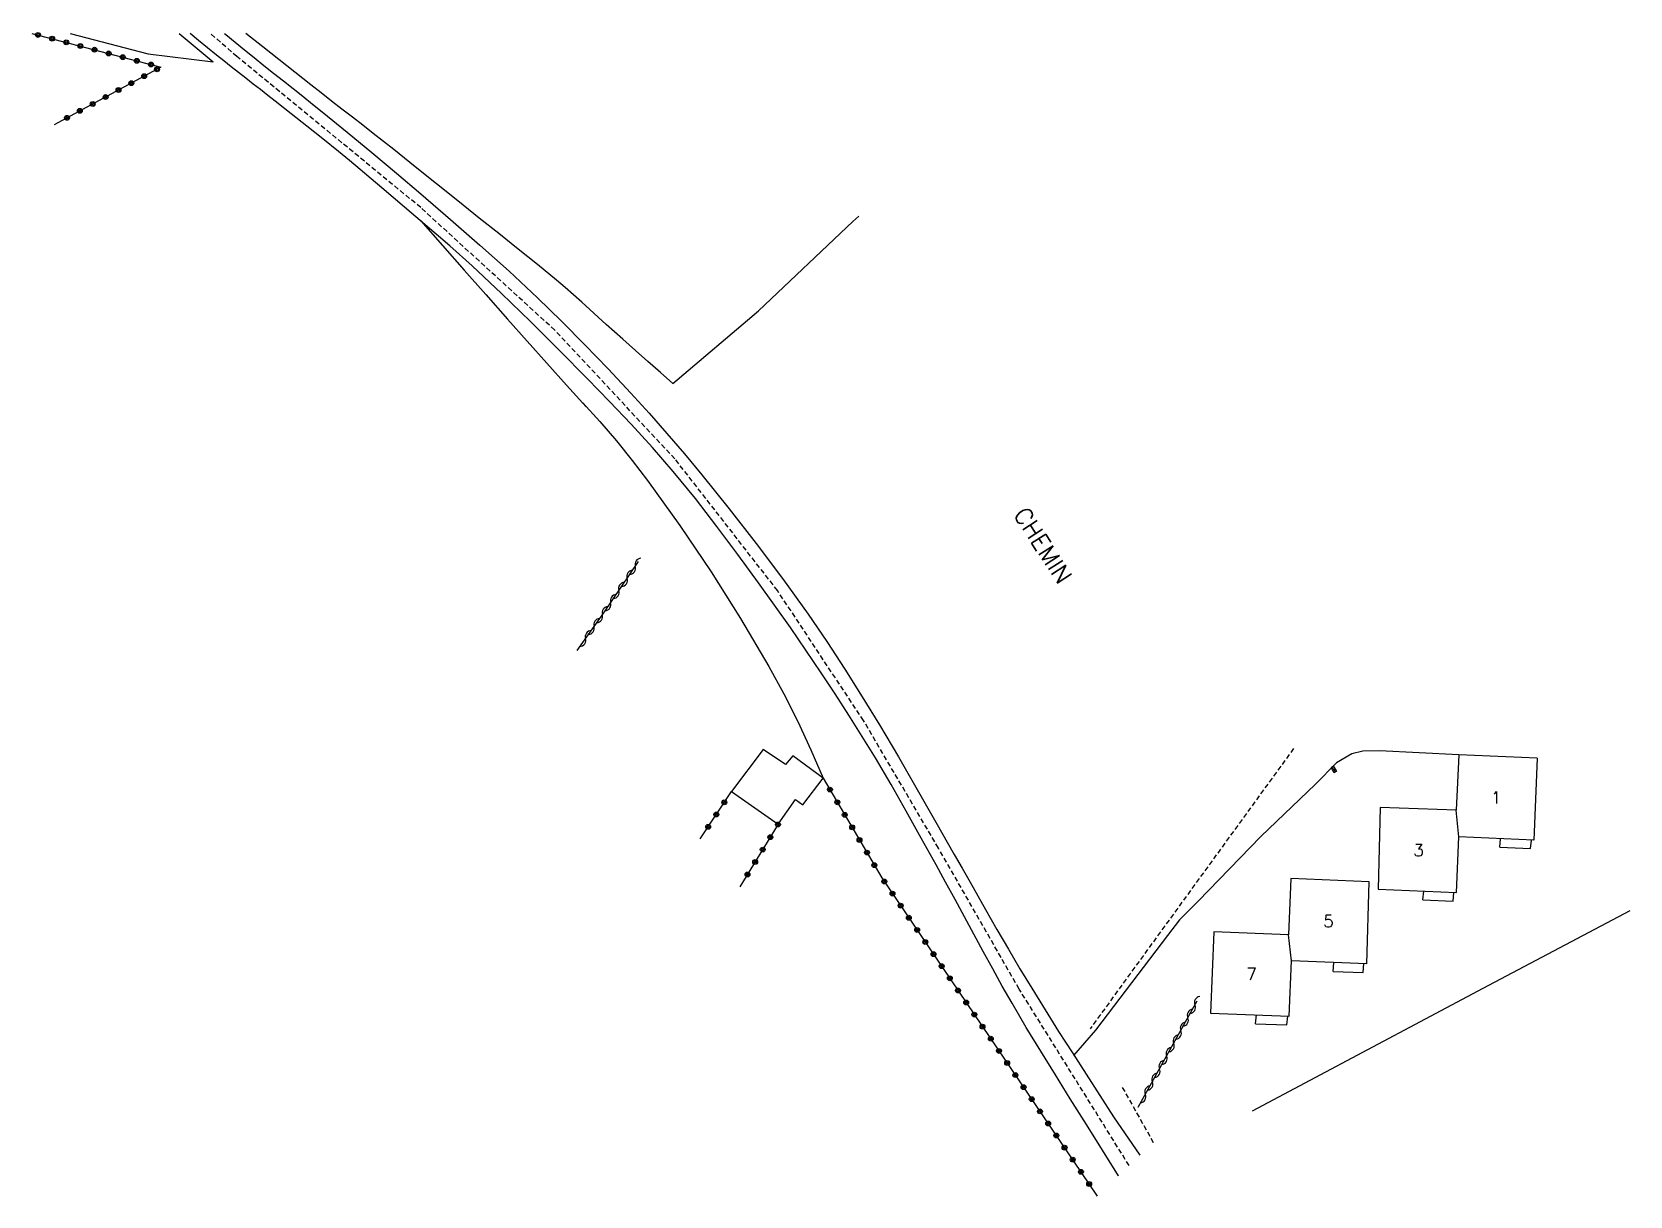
# Model space of a CAD drawing. Header units: millimetres. Extents: x 128208 to 129000, y 141060 to 142000.
# Drawn here: x 128207.8 to 128371.9, y 141880.6 to 142000.1 of the extents above; entities that cross this region are included whole.
import ezdxf
from ezdxf.enums import TextEntityAlignment as Align

# ---------------------------------------------------------------- set-up
doc = ezdxf.new("R2010")
doc.units = ezdxf.units.MM
doc.linetypes.add('DASHED', pattern=[0.75, 0.5, -0.25])
doc.layers.get('0').update_dxf_attribs({"linetype": 'CONTINUOUS'})
for name, color, linetype in [('W0001', 6, 'DASHED'), ('W0008', 7, 'CONTINUOUS'), ('W0017', 7, 'CONTINUOUS'), ('W0101', 7, 'CONTINUOUS'), ('W0104', 1, 'CONTINUOUS'), ('W0112', 1, 'DASHED'), ('W0211', 2, 'CONTINUOUS'), ('W0310', 3, 'CONTINUOUS'), ('W0322', 7, 'CONTINUOUS'), ('W0323', 7, 'CONTINUOUS'), ('W0330', 7, 'CONTINUOUS'), ('W0401', 7, 'CONTINUOUS'), ('W0989', 7, 'CONTINUOUS'), ('W0991', 7, 'CONTINUOUS'), ('W1102', 7, 'CONTINUOUS')]:
    doc.layers.add(name, color=color, linetype=linetype)
doc.styles.get("Standard").update_dxf_attribs({"font": 'romans.shx', "width": 0.85})

# ---------------------------------------------------------------- blocks, each defined once
blk = doc.blocks.new('T401')
for p, q in [((-0.3, 0.3), (0, 0.3)), ((-0.3, -0.25), (-0.3, 0.3)), ((-0.3, 0.15), (0, 0.15)), ((-0.3, 0), (0, 0)), ((0, 0.3), (0, -0.25)), ((-0.3, -0.15), (0, -0.15)), ((-0.3, -0.25), (-0.3, -0.3)), ((-0.3, -0.3), (0, -0.3)), ((0, -0.3), (0, -0.25))]:
    blk.add_line(p, q)
blk = doc.blocks.new('t310o')
at = {"color": 0, "linetype": 'Continuous'}
for centre, start, end in [((-0.5, 0.38), 216.8699, 323.1304), ((0.5, -0.37), 36.8699, 143.1303)]:
    blk.add_arc(centre, 0.625, start, end, dxfattribs=at)
blk = doc.blocks.new('t323o')
at = {"color": 0, "linetype": 'Continuous'}
for radius in [0.25, 0.15]:
    blk.add_circle((0, 0), radius, dxfattribs=at)
blk = doc.blocks.new('t322o')
at = {"color": 0, "linetype": 'Continuous'}
for radius in [0.25, 0.15]:
    blk.add_circle((0, 0), radius, dxfattribs=at)

msp = doc.modelspace()

# ---------------------------------------------------------------- linework, layer by layer
at = {"layer": 'W0001'}
msp.add_lwpolyline([(128320.49, 141883.75), (128309.2, 141901.88), (128300.91, 141916.35), (128293.22, 141929.44), (128284.39, 141942.79), (128273.85, 141956.33), (128261.52, 141969.52), (128247.76, 141982.11), (128228.88, 141997.62), (128226.15, 142000)], dxfattribs=at)
at = {"layer": 'W0008'}
for points in [[(128319.39, 141882.69), (128319.39, 141882.69), (128317.76, 141885.33), (128316.1, 141887.97), (128314.44, 141890.62), (128312.93, 141893.06), (128311.42, 141895.5), (128309.93, 141897.95), (128308.47, 141900.42), (128307.46, 141902.18), (128306.48, 141903.95), (128305.5, 141905.72), (128304.53, 141907.5), (128303.57, 141909.29), (128302.61, 141911.07), (128301.64, 141912.84), (128300.66, 141914.62), (128299.13, 141917.38), (128297.6, 141920.14), (128296.05, 141922.89), (128294.45, 141925.61), (128293.09, 141927.82), (128291.71, 141930.01), (128290.29, 141932.19), (128288.86, 141934.35), (128287.29, 141936.68), (128285.71, 141939), (128284.09, 141941.3), (128282.45, 141943.58), (128280.32, 141946.48), (128278.17, 141949.38), (128275.96, 141952.23), (128273.68, 141955.03), (128271.55, 141957.47), (128269.36, 141959.86), (128267.13, 141962.2), (128264.88, 141964.52), (128261.97, 141967.48), (128259.03, 141970.41), (128256.05, 141973.29), (128253.02, 141976.13), (128250.75, 141978.17), (128248.43, 141980.18), (128246.1, 141982.16), (128243.77, 141984.14), (128242.66, 141985.08), (128241.55, 141986.02), (128240.43, 141986.95), (128239.3, 141987.88), (128237.69, 141989.18), (128236.07, 141990.47), (128234.44, 141991.75), (128232.81, 141993.04), (128232.06, 141993.63), (128231.31, 141994.22), (128230.55, 141994.8), (128229.8, 141995.39), (128229.05, 141995.98), (128228.29, 141996.57), (128227.55, 141997.17), (128226.8, 141997.77), (128224.95, 141999.28), (128224.08, 142000)], [(128227.61, 142000), (128227.74, 141999.89), (128229.67, 141998.32), (128230.66, 141997.51), (128231.65, 141996.71), (128232.65, 141995.92), (128233.65, 141995.12), (128234.65, 141994.33), (128235.65, 141993.54), (128236.65, 141992.74), (128237.64, 141991.94), (128240.19, 141989.85), (128242.74, 141987.76), (128245.27, 141985.66), (128247.78, 141983.52), (128250.82, 141980.9), (128253.83, 141978.26), (128256.82, 141975.57), (128259.75, 141972.84), (128262.2, 141970.45), (128264.62, 141968.03), (128266.99, 141965.56), (128269.33, 141963.06), (128271.2, 141961.01), (128273.03, 141958.93), (128274.83, 141956.83), (128276.6, 141954.69), (128279.42, 141951.18), (128282.2, 141947.62), (128284.91, 141944.02), (128287.54, 141940.36), (128289.45, 141937.57), (128291.29, 141934.74), (128293.08, 141931.88), (128294.85, 141929.01), (128296.82, 141925.71), (128298.74, 141922.37), (128300.64, 141919.03), (128302.54, 141915.69), (128303.35, 141914.28), (128304.15, 141912.87), (128304.95, 141911.46), (128305.75, 141910.05)], [(128305.75, 141910.05), (128306.91, 141908.01), (128308.09, 141905.98), (128309.28, 141903.97), (128310.49, 141901.96), (128311.86, 141899.74), (128313.25, 141897.54), (128314.66, 141895.34), (128316.07, 141893.15), (128317.48, 141890.96), (128318.9, 141888.77), (128321.6, 141884.81), (128321.6, 141884.81), (128321.6, 141884.81)]]:
    msp.add_lwpolyline(points, dxfattribs=at)
at = {"layer": 'W0017'}
msp.add_lwpolyline([(128354.35, 141925.92), (128346.2, 141926.34), (128344.47, 141926.31), (128343.36, 141926.03), (128341.78, 141925.12), (128339.63, 141922.93), (128334.01, 141917.54), (128327.57, 141910.92), (128325.66, 141908.99), (128324.44, 141907.39), (128317.05, 141897.67), (128314.79, 141895.05)], dxfattribs=at)
at = {"layer": 'W0101'}
for points in [[(128362.37, 141925.58), (128354.35, 141925.92), (128354.08, 141920.25)], [(128362.37, 141925.58), (128362.03, 141917.17)], [(128354.08, 141920.25), (128346.25, 141920.51), (128346.05, 141912.15), (128354.11, 141911.78)], [(128354.11, 141911.78), (128354.33, 141917.5)], [(128362.03, 141917.17), (128354.33, 141917.5)], [(128344.89, 141904.48), (128345.13, 141912.89), (128337.1, 141913.22), (128336.84, 141907.46)], [(128336.84, 141907.46), (128329.17, 141907.76), (128328.86, 141899.39), (128336.92, 141899.1), (128337.16, 141904.79)], [(128344.89, 141904.48), (128337.16, 141904.79)]]:
    msp.add_lwpolyline(points, dxfattribs=at)
at = {"layer": 'W0104'}
msp.add_lwpolyline([(128282.9, 141926.49), (128279.67, 141922.18), (128284.46, 141918.82), (128286.25, 141921.33), (128286.98, 141920.78), (128289.08, 141923.52), (128285.96, 141925.82), (128285.22, 141924.94)], close=True, dxfattribs=at)
for points in [[(128358.56, 141916.45), (128358.61, 141917.32)], [(128358.56, 141916.45), (128361.71, 141916.32)], [(128361.71, 141916.32), (128361.81, 141917.18)], [(128350.63, 141911.04), (128350.76, 141911.93)], [(128353.77, 141910.89), (128353.84, 141911.79)], [(128350.63, 141911.04), (128353.77, 141910.89)], [(128356.84, 141901.97), (128371.92, 141909.96)], [(128341.43, 141903.7), (128341.51, 141904.61)], [(128341.43, 141903.7), (128344.52, 141903.58)], [(128344.52, 141903.58), (128344.58, 141904.49)], [(128333.17, 141889.37), (128356.84, 141901.97)], [(128333.47, 141898.3), (128333.57, 141899.22)], [(128333.47, 141898.3), (128336.67, 141898.21)], [(128336.67, 141898.21), (128336.78, 141899.1)]]:
    msp.add_lwpolyline(points, dxfattribs=at)
at = {"layer": 'W0112'}
for points in [[(128337.37, 141926.57), (128316.49, 141897.81)], [(128319.79, 141891.79), (128323.08, 141885.93)]]:
    msp.add_lwpolyline(points, dxfattribs=at)
at = {"layer": 'W0211'}
for points in [[(128273.65, 141964.06), (128272.36, 141965.19), (128271.07, 141966.32), (128269.79, 141967.45), (128268.5, 141968.59), (128267.65, 141969.34), (128266.81, 141970.11), (128265.96, 141970.87), (128265.12, 141971.64), (128264.28, 141972.4), (128263.43, 141973.16), (128262.57, 141973.91), (128261.71, 141974.65), (128259.74, 141976.27), (128257.76, 141977.86), (128255.76, 141979.44), (128253.77, 141981.02), (128251.58, 141982.79), (128249.39, 141984.55), (128247.2, 141986.31), (128245, 141988.06), (128243.94, 141988.9), (128242.87, 141989.73), (128241.81, 141990.56), (128240.74, 141991.39), (128239.67, 141992.22), (128238.6, 141993.05), (128237.54, 141993.89), (128236.48, 141994.73), (128234.01, 141996.67), (128231.53, 141998.6), (128229.79, 142000)], [(128247.75, 141980.75), (128249.98, 141978.22), (128252.2, 141975.7), (128254.44, 141973.18), (128256.67, 141970.66), (128258.69, 141968.4), (128260.7, 141966.15), (128262.73, 141963.89), (128264.75, 141961.64)], [(128264.4, 141962.07), (128266.15, 141960.15), (128267.84, 141958.18), (128269.47, 141956.16), (128271.04, 141954.1), (128274.37, 141949.46), (128277.56, 141944.73), (128280.6, 141939.91), (128283.5, 141934.99), (128285.03, 141932.19), (128286.47, 141929.34), (128287.82, 141926.45), (128289.08, 141923.52)]]:
    msp.add_lwpolyline(points, dxfattribs=at)
at = {"layer": 'W0310'}
for points in [[(128263.82, 141936.65), (128266.55, 141940.52), (128270.13, 141945.77)], [(128321.42, 141889.75), (128327.49, 141900.66)]]:
    msp.add_lwpolyline(points, dxfattribs=at)
at = {"layer": 'W0322'}
for points in [[(128289.08, 141923.52), (128295.09, 141913.3)], [(128295.09, 141913.3), (128317.22, 141880.63)]]:
    msp.add_lwpolyline(points, dxfattribs=at)
at = {"layer": 'W0323'}
for points in [[(128207.84, 142000), (128221.08, 141996.53), (128210.12, 141990.61)], [(128276.45, 141917.29), (128279.67, 141922.18)], [(128284.46, 141918.82), (128280.53, 141912.36)]]:
    msp.add_lwpolyline(points, dxfattribs=at)
at = {"layer": 'W0330'}
for points in [[(128211.77, 142000), (128219.77, 141997.9), (128226.45, 141997.06)], [(128222.94, 142000), (128226.45, 141997.06)], [(128273.65, 141964.06), (128282.43, 141971.51), (128292.12, 141980.68), (128292.72, 141981.22)]]:
    msp.add_lwpolyline(points, dxfattribs=at)
at = {"layer": 'W1102'}
for points in [[(128354.33, 141917.5), (128354.08, 141920.25)], [(128337.16, 141904.79), (128336.84, 141907.46)]]:
    msp.add_lwpolyline(points, dxfattribs=at)

# ---------------------------------------------------------------- block references
at = {"layer": 'W0310'}
for p, rotation in [((128269.79, 141945.28), 55.70499951483329), ((128268.95, 141944.04), 55.70499951483329), ((128268.1, 141942.8), 55.70499951483329), ((128266.41, 141940.32), 54.80217401748333), ((128267.26, 141941.56), 55.70499951483329), ((128265.55, 141939.1), 54.80217401748333), ((128264.68, 141937.87), 54.80217401748333), ((128326.52, 141898.93), 60.92890790729447), ((128327.25, 141900.24), 60.92890790729447), ((128325.8, 141897.61), 60.92890790729447), ((128325.07, 141896.3), 60.92890790729447), ((128324.34, 141894.99), 60.92890790729447), ((128322.88, 141892.37), 60.92890790729447), ((128323.61, 141893.68), 60.92890790729447), ((128322.15, 141891.06), 60.92890790729447)]:
    msp.add_blockref('t310o', p, dxfattribs=dict(at, rotation=rotation))
at = {"layer": 'W0322'}
for p, rotation in [((128289.77, 141922.36), 300.4672602445824), ((128290.53, 141921.06), 300.4672602445824), ((128291.29, 141919.77), 300.4672602445824), ((128292.05, 141918.48), 300.4672602445824), ((128292.81, 141917.18), 300.4672602445824), ((128293.57, 141915.89), 300.4672602445824), ((128294.33, 141914.6), 300.4672602445824), ((128295.35, 141912.92), 304.1066194423997), ((128296.19, 141911.68), 304.1066194423997), ((128297.03, 141910.44), 304.1066194423997), ((128297.87, 141909.2), 304.1066194423997), ((128298.72, 141907.95), 304.1066194423997), ((128299.56, 141906.71), 304.1066194423997), ((128300.4, 141905.47), 304.1066194423997), ((128301.24, 141904.23), 304.1066194423997), ((128302.08, 141902.99), 304.1066194423997), ((128302.92, 141901.74), 304.1066194423997), ((128303.76, 141900.5), 304.1066194423997), ((128304.6, 141899.26), 304.1066194423997), ((128305.44, 141898.02), 304.1066194423997), ((128306.29, 141896.78), 304.1066194423997), ((128307.13, 141895.53), 304.1066194423997), ((128307.97, 141894.29), 304.1066194423997), ((128308.81, 141893.05), 304.1066194423997), ((128309.65, 141891.81), 304.1066194423997), ((128310.49, 141890.57), 304.1066194423997), ((128311.33, 141889.32), 304.1066194423997), ((128312.17, 141888.08), 304.1066194423997), ((128313.01, 141886.84), 304.1066194423997), ((128313.86, 141885.6), 304.1066194423997), ((128314.7, 141884.36), 304.1066194423997), ((128315.54, 141883.11), 304.1066194423997), ((128316.38, 141881.87), 304.1066194423997)]:
    msp.add_blockref('t322o', p, dxfattribs=dict(at, rotation=rotation))
at = {"layer": 'W0323'}
for p, rotation in [((128208.46, 141999.84), 345.3115915412844), ((128209.91, 141999.46), 345.3115915412844), ((128211.36, 141999.08), 345.3115915412844), ((128212.81, 141998.7), 345.3115915412844), ((128214.26, 141998.32), 345.3115915412844), ((128215.71, 141997.94), 345.3115915412844), ((128217.16, 141997.56), 345.3115915412844), ((128218.61, 141997.18), 345.3115915412844), ((128220.06, 141996.8), 345.3115915412844), ((128218.04, 141994.89), 208.3611692526899), ((128219.36, 141995.6), 208.3611692526899), ((128220.68, 141996.31), 208.3611692526899), ((128215.4, 141993.46), 208.3611692526899), ((128216.72, 141994.18), 208.3611692526899), ((128212.76, 141992.04), 208.3611692526899), ((128214.08, 141992.75), 208.3611692526899), ((128211.44, 141991.33), 208.3611692526899), ((128278.92, 141921.05), 56.68666641683841), ((128278.1, 141919.8), 56.68666641683841), ((128277.27, 141918.54), 56.68666641683841), ((128284.43, 141918.77), 238.6617220760851), ((128282.87, 141916.2), 238.6617220760851), ((128283.65, 141917.48), 238.6617220760851), ((128282.09, 141914.92), 238.6617220760851), ((128281.31, 141913.64), 238.6617220760851)]:
    msp.add_blockref('t323o', p, dxfattribs=dict(at, rotation=rotation))
at = {"layer": 'W0401', "rotation": 210.6422726644719}
msp.add_blockref('T401', (128341.38, 141924.35), dxfattribs=at)

# ---------------------------------------------------------------- texts
at = {"layer": 'W0989'}
msp.add_text('CHEMIN', height=1.75, rotation=302.8518, dxfattribs=at).set_placement((128311.64, 141947.43), align=Align.MIDDLE_CENTER)
at = {"layer": 'W0991'}
for s, p in [('1', (128358.17, 141921.54)), ('3', (128350.21, 141916.14)), ('5', (128340.96, 141908.85)), ('7', (128333.06, 141903.43))]:
    msp.add_text(s, height=1.25, dxfattribs=at).set_placement(p, align=Align.MIDDLE_CENTER)

doc.saveas('drawing.dxf')
